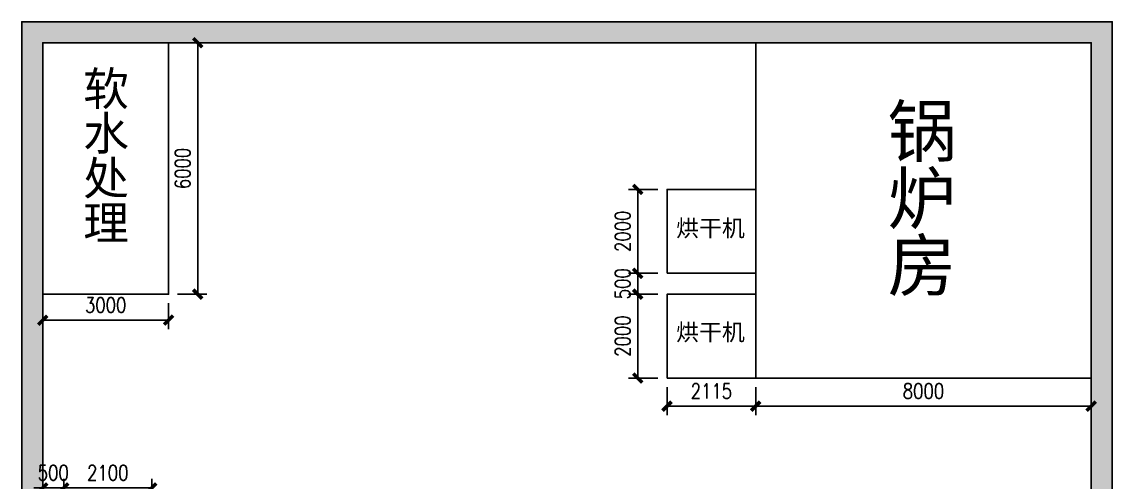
# Model space of a CAD drawing. Header units: millimetres. Extents: x 28866 to 196092, y 16567 to 68963.
# Drawn here: x 111247 to 137247, y 56581 to 67567 of the extents above; entities that cross this region are included whole.
import ezdxf

# ---------------------------------------------------------------- set-up
doc = ezdxf.new("R2010")
doc.units = ezdxf.units.MM
for name, color, linetype in [('font_blue', 142, 'Continuous'), ('font_grey', 254, 'Continuous'), ('green', 122, 'Continuous'), ('wall', 250, 'Continuous')]:
    doc.layers.add(name, color=color, linetype=linetype)
doc.styles.add('ROMANS', font='ROMANS.shx', dxfattribs={"width": 0.8, "bigfont": 'hhztxt.shx'})
doc.styles.get("Standard").update_dxf_attribs({"font": 'arial.ttf', "height": 200})
doc.dimstyles.new('dim1-150', dxfattribs={"dimscale": 180, "dimtxt": 2, "dimasz": 1.2, "dimexe": 1.2, "dimexo": 1.2, "dimgap": 1, "dimtad": 1, "dimdec": 0, "dimdsep": 46, "dimtxsty": 'ROMANS', "dimblk": 'ARCHTICK', "dimcen": 0, "dimadec": 0, "dimazin": 0, "dimtfac": 0.71, "dimtdec": 0, "dimtix": 1, "dimtmove": 0, "dimatfit": 3, "dimldrblk": 'ARCHTICK', "dimfxl": 0, "dimtolj": 1, "dimtzin": 0, "dimarcsym": 0})

# ---------------------------------------------------------------- blocks, each defined once
blk = doc.blocks.new('_ArchTick')
at = {"color": 0, "linetype": 'ByBlock', "const_width": 0.4}
blk.add_lwpolyline([(-0.5, -0.5), (0.5, 0.5)], dxfattribs=at)
blk = doc.blocks.new('*D92')
at = {"layer": 'Defpoints', "color": 0, "transparency": 16777216}
for p in [(111747, 56446), (111747, 56124), (112247, 56124)]:
    blk.add_point(p, dxfattribs=at)
at = {"layer": 'font_grey', "color": 0, "lineweight": -2, "transparency": 16777216}
for p, q in [((111747, 56446), (111531, 56446)), ((111747, 56340), (111747, 56662)), ((112247, 56446), (111747, 56446)), ((112247, 56340), (112247, 56662)), ((112247, 56446), (112463, 56446))]:
    blk.add_line(p, q, dxfattribs=at)
at = {"layer": 'font_grey', "color": 0, "lineweight": -2, "transparency": 16777216, "xscale": 216, "yscale": 216, "zscale": 216}
blk.add_blockref('_ArchTick', (111747, 56446), dxfattribs=at)
at = {"layer": 'font_grey', "color": 0, "lineweight": -2, "transparency": 16777216, "xscale": 216, "yscale": 216, "zscale": 216, "rotation": 180}
blk.add_blockref('_ArchTick', (112247, 56446), dxfattribs=at)
at = {"layer": 'font_grey', "color": 0, "transparency": 16777216, "insert": (111997, 56806), "char_height": 360, "attachment_point": 5, "style": 'ROMANS'}
blk.add_mtext('\\A1;500', dxfattribs=at)
blk = doc.blocks.new('*D93')
at = {"layer": 'Defpoints', "color": 0, "transparency": 16777216}
for p in [(112247, 56446), (112247, 56123), (114347, 56124)]:
    blk.add_point(p, dxfattribs=at)
at = {"layer": 'font_grey', "color": 0, "lineweight": -2, "transparency": 16777216}
for p, q in [((112247, 56339), (112247, 56662)), ((114347, 56446), (112247, 56446)), ((114347, 56340), (114347, 56662))]:
    blk.add_line(p, q, dxfattribs=at)
at = {"layer": 'font_grey', "color": 0, "lineweight": -2, "transparency": 16777216, "xscale": 216, "yscale": 216, "zscale": 216, "rotation": 180}
blk.add_blockref('_ArchTick', (112247, 56446), dxfattribs=at)
at = {"layer": 'font_grey', "color": 0, "lineweight": -2, "transparency": 16777216, "xscale": 216, "yscale": 216, "zscale": 216}
blk.add_blockref('_ArchTick', (114347, 56446), dxfattribs=at)
at = {"layer": 'font_grey', "color": 0, "transparency": 16777216, "insert": (113297, 56806), "char_height": 360, "attachment_point": 5, "style": 'ROMANS'}
blk.add_mtext('\\A1;2100', dxfattribs=at)
blk = doc.blocks.new('*D106')
at = {"layer": 'Defpoints', "color": 0, "transparency": 16777216}
for p in [(125933, 63567), (126632, 63567), (126632, 61567)]:
    blk.add_point(p, dxfattribs=at)
at = {"layer": 'font_grey', "color": 0, "lineweight": -2, "transparency": 16777216}
for p, q in [((126416, 63567), (125717, 63567)), ((125933, 61567), (125933, 63567)), ((126416, 61567), (125717, 61567))]:
    blk.add_line(p, q, dxfattribs=at)
at = {"layer": 'font_grey', "color": 0, "lineweight": -2, "transparency": 16777216, "xscale": 216, "yscale": 216, "zscale": 216}
for p, rotation in [((125933, 63567), 90), ((125933, 61567), 270)]:
    blk.add_blockref('_ArchTick', p, dxfattribs=dict(at, rotation=rotation))
at = {"layer": 'font_grey', "color": 0, "transparency": 16777216, "insert": (125573, 62567), "char_height": 360, "attachment_point": 5, "rotation": 90, "style": 'ROMANS'}
blk.add_mtext('\\A1;2000', dxfattribs=at)
blk = doc.blocks.new('*D123')
at = {"layer": 'Defpoints', "color": 0, "transparency": 16777216}
for p in [(125933, 61067), (126632, 61067), (126632, 59067)]:
    blk.add_point(p, dxfattribs=at)
at = {"layer": 'font_grey', "color": 0, "lineweight": -2, "transparency": 16777216}
for p, q in [((126416, 61067), (125717, 61067)), ((125933, 59067), (125933, 61067)), ((126416, 59067), (125717, 59067))]:
    blk.add_line(p, q, dxfattribs=at)
at = {"layer": 'font_grey', "color": 0, "lineweight": -2, "transparency": 16777216, "xscale": 216, "yscale": 216, "zscale": 216}
for p, rotation in [((125933, 61067), 90), ((125933, 59067), 270)]:
    blk.add_blockref('_ArchTick', p, dxfattribs=dict(at, rotation=rotation))
at = {"layer": 'font_grey', "color": 0, "transparency": 16777216, "insert": (125573, 60067), "char_height": 360, "attachment_point": 5, "rotation": 90, "style": 'ROMANS'}
blk.add_mtext('\\A1;2000', dxfattribs=at)
blk = doc.blocks.new('*D124')
at = {"layer": 'Defpoints', "color": 0, "transparency": 16777216}
for p in [(125933, 61567), (126632, 61567), (126632, 61067)]:
    blk.add_point(p, dxfattribs=at)
at = {"layer": 'font_grey', "color": 0, "lineweight": -2, "transparency": 16777216}
for p, q in [((125933, 61567), (125933, 61783)), ((126416, 61567), (125717, 61567)), ((125933, 61067), (125933, 61567)), ((126416, 61067), (125717, 61067)), ((125933, 61067), (125933, 60851))]:
    blk.add_line(p, q, dxfattribs=at)
at = {"layer": 'font_grey', "color": 0, "lineweight": -2, "transparency": 16777216, "xscale": 216, "yscale": 216, "zscale": 216}
for p, rotation in [((125933, 61567), 270), ((125933, 61067), 90)]:
    blk.add_blockref('_ArchTick', p, dxfattribs=dict(at, rotation=rotation))
at = {"layer": 'font_grey', "color": 0, "transparency": 16777216, "insert": (125573, 61317), "char_height": 360, "attachment_point": 5, "rotation": 90, "style": 'ROMANS'}
blk.add_mtext('\\A1;500', dxfattribs=at)
blk = doc.blocks.new('*D139')
at = {"layer": 'Defpoints', "color": 0, "transparency": 16777216}
for p in [(128747, 59067), (136747, 59067), (128747, 58396)]:
    blk.add_point(p, dxfattribs=at)
at = {"layer": 'font_grey', "color": 0, "lineweight": -2, "transparency": 16777216}
for p, q in [((128747, 58851), (128747, 58180)), ((136747, 58851), (136747, 58180)), ((136747, 58396), (128747, 58396))]:
    blk.add_line(p, q, dxfattribs=at)
at = {"layer": 'font_grey', "color": 0, "lineweight": -2, "transparency": 16777216, "xscale": 216, "yscale": 216, "zscale": 216, "rotation": 180}
blk.add_blockref('_ArchTick', (128747, 58396), dxfattribs=at)
at = {"layer": 'font_grey', "color": 0, "lineweight": -2, "transparency": 16777216, "xscale": 216, "yscale": 216, "zscale": 216}
blk.add_blockref('_ArchTick', (136747, 58396), dxfattribs=at)
at = {"layer": 'font_grey', "color": 0, "transparency": 16777216, "insert": (132747, 58756), "char_height": 360, "attachment_point": 5, "style": 'ROMANS'}
blk.add_mtext('\\A1;8000', dxfattribs=at)
blk = doc.blocks.new('*D140')
at = {"layer": 'Defpoints', "color": 0, "transparency": 16777216}
for p in [(126632, 59067), (128747, 59067), (126632, 58396)]:
    blk.add_point(p, dxfattribs=at)
at = {"layer": 'font_grey', "color": 0, "lineweight": -2, "transparency": 16777216}
for p, q in [((126632, 58851), (126632, 58180)), ((128747, 58851), (128747, 58180)), ((128747, 58396), (126632, 58396))]:
    blk.add_line(p, q, dxfattribs=at)
at = {"layer": 'font_grey', "color": 0, "lineweight": -2, "transparency": 16777216, "xscale": 216, "yscale": 216, "zscale": 216, "rotation": 180}
blk.add_blockref('_ArchTick', (126632, 58396), dxfattribs=at)
at = {"layer": 'font_grey', "color": 0, "lineweight": -2, "transparency": 16777216, "xscale": 216, "yscale": 216, "zscale": 216}
blk.add_blockref('_ArchTick', (128747, 58396), dxfattribs=at)
at = {"layer": 'font_grey', "color": 0, "transparency": 16777216, "insert": (127690, 58756), "char_height": 360, "attachment_point": 5, "style": 'ROMANS'}
blk.add_mtext('\\A1;2115', dxfattribs=at)
blk = doc.blocks.new('*D141')
at = {"layer": 'Defpoints', "color": 0, "transparency": 16777216}
for p in [(111747, 61067), (114747, 61067), (114747, 60448)]:
    blk.add_point(p, dxfattribs=at)
at = {"layer": 'font_grey', "color": 0, "lineweight": -2, "transparency": 16777216}
for p, q in [((111747, 60851), (111747, 60232)), ((114747, 60851), (114747, 60232)), ((111747, 60448), (114747, 60448))]:
    blk.add_line(p, q, dxfattribs=at)
at = {"layer": 'font_grey', "color": 0, "lineweight": -2, "transparency": 16777216, "xscale": 216, "yscale": 216, "zscale": 216, "rotation": 180}
blk.add_blockref('_ArchTick', (111747, 60448), dxfattribs=at)
at = {"layer": 'font_grey', "color": 0, "lineweight": -2, "transparency": 16777216, "xscale": 216, "yscale": 216, "zscale": 216}
blk.add_blockref('_ArchTick', (114747, 60448), dxfattribs=at)
at = {"layer": 'font_grey', "color": 0, "transparency": 16777216, "insert": (113247, 60808), "char_height": 360, "attachment_point": 5, "style": 'ROMANS'}
blk.add_mtext('\\A1;3000', dxfattribs=at)
blk = doc.blocks.new('*D142')
at = {"layer": 'Defpoints', "color": 0, "transparency": 16777216}
for p in [(114747, 67067), (114747, 61067), (115442, 61067)]:
    blk.add_point(p, dxfattribs=at)
at = {"layer": 'font_grey', "color": 0, "lineweight": -2, "transparency": 16777216}
for p, q in [((114963, 67067), (115658, 67067)), ((115442, 67067), (115442, 61067)), ((114963, 61067), (115658, 61067))]:
    blk.add_line(p, q, dxfattribs=at)
at = {"layer": 'font_grey', "color": 0, "lineweight": -2, "transparency": 16777216, "xscale": 216, "yscale": 216, "zscale": 216}
for p, rotation in [((115442, 67067), 90), ((115442, 61067), 270)]:
    blk.add_blockref('_ArchTick', p, dxfattribs=dict(at, rotation=rotation))
at = {"layer": 'font_grey', "color": 0, "transparency": 16777216, "insert": (115082, 64067), "char_height": 360, "attachment_point": 5, "rotation": 90, "style": 'ROMANS'}
blk.add_mtext('\\A1;6000', dxfattribs=at)

msp = doc.modelspace()

# ---------------------------------------------------------------- hatches: boundary and pattern name
at = {"layer": 'wall'}
h = msp.add_hatch(dxfattribs=at)
h.set_pattern_fill('AR-B816', color=256)
h.set_pattern_definition([(0, (42207.01, 0), (0, 203.2), []), (90, (42207.01, 0), (-203.2, 203.2), [203.2, -203.2])])
h.paths.add_polyline_path([(128247.4, 17067.2), (128247.4, 16567.2), (137247.4, 16567.2), (137247.4, 67567.2), (111247.4, 67567.2), (111247.4, 16567.2), (120247.4, 16567.2), (120247.4, 17067.2), (111747.4, 17067.2), (111747.4, 67067.2), (136747.4, 67067.2), (136747.4, 17067.2)])

# ---------------------------------------------------------------- linework, layer by layer
at = {"layer": 'green'}
for points in [[(111747.4, 67067.2), (114747.4, 67067.2), (114747.4, 61067.2), (111747.4, 61067.2)], [(128747.4, 67067.2), (136747.4, 67067.2), (136747.4, 59067.2), (128747.4, 59067.2)], [(126632.4, 61567.2), (126632.4, 63567.2), (128747.4, 63567.2), (128747.4, 61567.2)], [(126632.4, 59067.2), (126632.4, 61067.2), (128747.4, 61067.2), (128747.4, 59067.2)]]:
    msp.add_lwpolyline(points, close=True, dxfattribs=at)
at = {"layer": 'wall'}
for points in [[(120247.4, 16567.2), (111247.4, 16567.2), (111247.4, 67567.2), (137247.4, 67567.2), (137247.4, 16567.2), (128247.4, 16567.2)], [(120247.4, 17067.2), (111747.4, 17067.2), (111747.4, 67067.2), (136747.4, 67067.2), (136747.4, 17067.2), (128247.4, 17067.2)]]:
    msp.add_lwpolyline(points, dxfattribs=at)

# ---------------------------------------------------------------- texts
at = {"layer": 'font_blue', "attachment_point": 1, "line_spacing_factor": 0.8}
for s, width, insert, char_height in [('{\\fSimSun|b0|i0|c134|p2;软水处理}', 600, (112711.5, 66371.7), 800), ('{\\fSimSun|b0|i0|c134|p2;锅炉房}', 600, (131894.5, 65555), 1200), ('{\\fSimSun|b0|i0|c134|p2;烘干机}', 1754.783, (126849.7, 62842.1), 400), ('{\\fSimSun|b0|i0|c134|p2;烘干机}', 1754.783, (126849.7, 60361), 400)]:
    msp.add_mtext_dynamic_manual_height_columns(s, width=width, gutter_width=500, heights=[0], dxfattribs=dict(at, insert=insert, char_height=char_height))

# ---------------------------------------------------------------- dimensions: what is measured, and where the dimension line sits
at = {"layer": 'font_grey'}
dim = msp.add_linear_dim(base=(115442.2, 61067.2), p1=(114747.4, 67067.2), p2=(114747.4, 61067.2), angle=90, dimstyle='dim1-150', dxfattribs=at)
dim.commit()
dim.dimension.update_dxf_attribs({"geometry": '*D142', "text_midpoint": (115082.2, 64067.2)})
for p1, p2, picture, middle in [((126632.4, 61567.2), (126632.4, 63567.2), '*D106', (125573.4, 62567.2)), ((126632.4, 61067.2), (126632.4, 61567.2), '*D124', (125573.4, 61317.2)), ((126632.4, 59067.2), (126632.4, 61067.2), '*D123', (125573.4, 60067.2))]:
    dim = msp.add_aligned_dim(p1=p1, p2=p2, distance=698.9, dimstyle='dim1-150', dxfattribs=at)
    dim.commit()
    dim.dimension.update_dxf_attribs({"geometry": picture, "text_midpoint": middle})
for base, p1, p2, picture, middle in [((114747.4, 60447.7), (111747.4, 61067.2), (114747.4, 61067.2), '*D141', (113247.4, 60807.7)), ((126632.4, 58396.4), (128747.4, 59067.2), (126632.4, 59067.2), '*D140', (127689.9, 58756.4)), ((128747.4, 58396.4), (136747.4, 59067.2), (128747.4, 59067.2), '*D139', (132747.4, 58756.4)), ((111747.4, 56446.3), (112247.4, 56124.3), (111747.4, 56124.3), '*D92', (111997.4, 56806.3)), ((112247.4, 56446.3), (114347.4, 56124.3), (112247.4, 56123), '*D93', (113297.4, 56806.3))]:
    dim = msp.add_linear_dim(base=base, p1=p1, p2=p2, dimstyle='dim1-150', dxfattribs=at)
    dim.commit()
    dim.dimension.update_dxf_attribs({"geometry": picture, "text_midpoint": middle})

doc.saveas('drawing.dxf')
